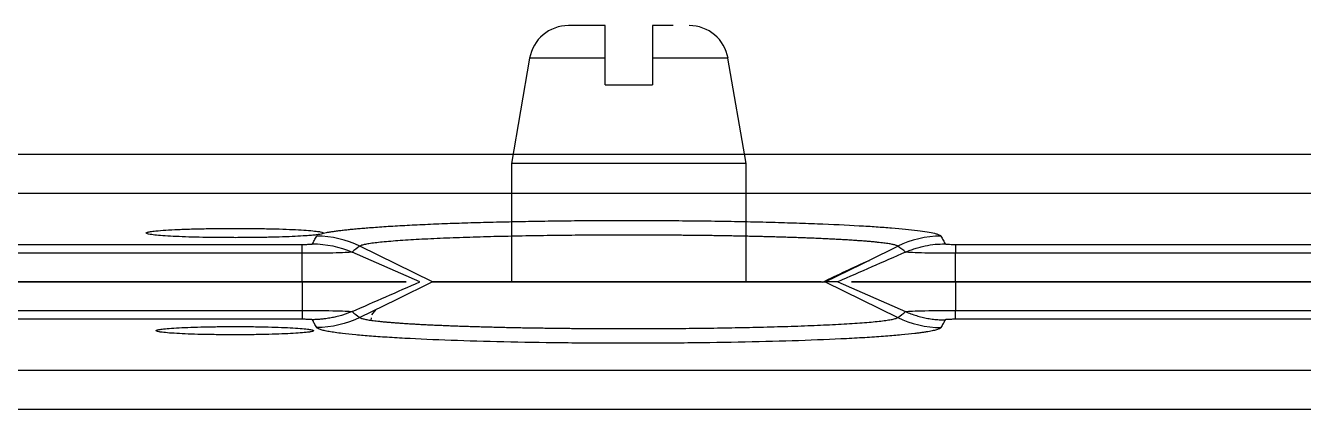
# Model space of a CAD drawing. Header units: millimetres. Extents: x 620 to 19791, y 2539 to 6969.
# Drawn here: x 17686.65 to 17719.08, y 4470.83 to 4480.56 of the extents above; entities that cross this region are included whole.
import ezdxf

# ---------------------------------------------------------------- set-up
doc = ezdxf.new("R2010")
doc.units = ezdxf.units.MM

# ---------------------------------------------------------------- blocks, each defined once
blk = doc.blocks.new('tgd')
at = {"color": 7, "linetype": 'Continuous', "lineweight": 25}
for p, q in [((18364.961, 5057.275), (18364.503, 5054.606)), ((18366.878, 5056.606), (18366.878, 5057.275)), ((18368.078, 5057.275), (18368.078, 5056.606)), ((18370.453, 5054.606), (18369.995, 5057.275)), ((18366.878, 5056.606), (18368.078, 5056.606)), ((18364.503, 5054.606), (18364.503, 5051.606)), ((18370.453, 5054.606), (18364.503, 5054.606)), ((18370.453, 5051.606), (18370.453, 5054.606)), ((18315.619, 5051.606), (18359.185, 5051.606)), ((18359.185, 5051.606), (18359.185, 5050.881)), ((18372.459, 5051.606), (18374.303, 5050.701)), ((18372.782, 5051.606), (18374.503, 5050.851)), ((18375.771, 5051.606), (18375.771, 5050.881)), ((18375.771, 5051.606), (18419.337, 5051.606)), ((18315.619, 5050.881), (18359.185, 5050.881)), ((18361.06, 5050.901), (18360.943, 5050.766)), ((18375.771, 5050.656), (18375.771, 5050.881)), ((18375.771, 5050.881), (18419.337, 5050.881)), ((18359.185, 5050.656), (18315.619, 5050.656)), ((18360.935, 5050.693), (18360.928, 5050.624)), ((18419.347, 5050.656), (18375.771, 5050.656)), ((18316.074, 5049.369), (18418.882, 5049.369)), ((18416.891, 5048.37), (18318.065, 5048.37)), ((18318.065, 4717.341), (18416.891, 4717.341)), ((18418.882, 4716.343), (18316.074, 4716.343)), ((18315.619, 4715.056), (18359.185, 4715.056)), ((18362.174, 4714.106), (18360.453, 4714.86)), ((18362.497, 4714.106), (18360.653, 4715.01)), ((18375.771, 4715.056), (18419.337, 4715.056)), ((18359.185, 4714.831), (18315.619, 4714.831)), ((18359.185, 4714.106), (18359.185, 4714.831)), ((18375.771, 4714.106), (18375.771, 4714.831)), ((18419.337, 4714.831), (18375.771, 4714.831)), ((18359.185, 4714.106), (18315.619, 4714.106)), ((18372.782, 4714.106), (18372.459, 4714.106)), ((18419.337, 4714.106), (18375.771, 4714.106))]:
    blk.add_line(p, q, dxfattribs=at)
at = {"color": 8, "linetype": 'Continuous', "lineweight": 25}
for p, q in [((18366.878, 5057.275), (18364.961, 5057.275)), ((18369.995, 5057.275), (18368.078, 5057.275)), ((18373.569, 4714.65), (18374.303, 4715.01))]:
    blk.add_line(p, q, dxfattribs=at)
at = {"color": 7, "linetype": 'Continuous', "lineweight": 25, "flags": 128}
for points in [[(18362.497, 5051.606), (18361.575, 5051.153), (18360.653, 5050.701)], [(18372.459, 4714.106), (18373.381, 4714.558), (18373.569, 4714.65)]]:
    blk.add_lwpolyline(points, dxfattribs=at)
at = {"color": 7, "linetype": 'Continuous', "lineweight": 25}
for centre, start, end in [((18365.946, 5057.106), 90, 170.2724), ((18369.01, 5057.106), 9.7276, 90)]:
    blk.add_arc(centre, 1, start, end, dxfattribs=at)
for points, knots in [([(18366.878, 5058.106), (18366.747, 5058.106), (18366.479, 5058.106), (18366.177, 5058.106), (18365.978, 5058.106), (18365.957, 5058.106), (18365.946, 5058.106)], [0, 0, 0, 0, 0.244465, 0.5, 0.755535, 1, 1, 1, 1]), ([(18366.878, 5057.275), (18366.878, 5057.382), (18366.878, 5057.595), (18366.878, 5057.856), (18366.878, 5058.038), (18366.878, 5058.101), (18366.878, 5058.105), (18366.878, 5058.106)], [0, 0, 0, 0, 0.229567, 0.459025, 0.691715, 0.932795, 1, 1, 1, 1]), ([(18368.602, 5058.106), (18368.554, 5058.106), (18368.413, 5058.106), (18368.211, 5058.106), (18368.078, 5058.106)], [0, 0, 0, 0, 0.3403239, 1, 1, 1, 1]), ([(18368.078, 5058.106), (18368.078, 5058.094), (18368.078, 5058.071), (18368.078, 5057.882), (18368.078, 5057.609), (18368.078, 5057.385), (18368.078, 5057.275)], [0, 0, 0, 0, 0.2593212, 0.5192836, 0.7631342, 1, 1, 1, 1]), ([(18359.185, 5051.606), (18359.553, 5051.606), (18360.296, 5051.606), (18361.262, 5051.606), (18361.643, 5051.606), (18361.824, 5051.606)], [0, 0, 0, 0, 0.340806, 0.687639, 1, 1, 1, 1]), ([(18360.453, 5050.851), (18360.453, 5050.851), (18360.453, 5050.851), (18360.453, 5050.851), (18361.026, 5051.103), (18361.6, 5051.354), (18362.174, 5051.606)], [0.163738, 0.163738, 0.163738, 0.163738, 0.1637428, 0.1637428, 0.1637428, 0.8362552, 0.8362552, 0.8362552, 0.8362552]), ([(18362.497, 5051.606), (18362.505, 5051.606), (18362.521, 5051.606), (18362.558, 5051.606), (18362.605, 5051.606), (18362.663, 5051.606), (18362.731, 5051.606), (18362.81, 5051.606), (18362.9, 5051.606), (18363.098, 5051.606), (18363.466, 5051.606), (18364.095, 5051.606), (18364.836, 5051.606), (18365.667, 5051.606), (18366.557, 5051.606), (18367.478, 5051.606), (18368.399, 5051.606), (18369.289, 5051.606), (18370.12, 5051.606), (18370.861, 5051.606), (18371.49, 5051.606), (18371.882, 5051.606), (18372.114, 5051.606), (18372.242, 5051.606), (18372.343, 5051.606), (18372.418, 5051.606), (18372.445, 5051.606), (18372.459, 5051.606)], [0, 0, 0, 0, 0.01591, 0.031713, 0.047441, 0.063132, 0.078819, 0.094538, 0.110325, 0.126213, 0.189033, 0.251474, 0.313626, 0.375905, 0.437978, 0.500008, 0.562038, 0.624112, 0.686355, 0.748542, 0.810947, 0.873803, 0.89916, 0.924314, 0.949409, 0.97459, 1, 1, 1, 1]), ([(18373.132, 5051.606), (18373.321, 5051.606), (18373.712, 5051.606), (18374.681, 5051.606), (18375.413, 5051.606), (18375.771, 5051.606)], [0, 0, 0, 0, 0.3214112, 0.6681542, 1, 1, 1, 1]), ([(18359.185, 5050.881), (18359.503, 5050.881), (18359.821, 5050.878), (18360.285, 5050.867), (18360.431, 5050.859), (18360.453, 5050.851)], [0, 0, 0, 0, 0.5, 0.5, 1, 1, 1, 1]), ([(18374.503, 5050.851), (18374.525, 5050.859), (18374.671, 5050.867), (18375.135, 5050.878), (18375.453, 5050.881), (18375.771, 5050.881)], [0, 0, 0, 0, 0.5, 0.5, 1, 1, 1, 1]), ([(18359.451, 5050.642), (18359.451, 5050.642), (18359.449, 5050.644), (18359.435, 5050.647), (18359.413, 5050.649), (18359.371, 5050.652), (18359.31, 5050.654), (18359.239, 5050.656), (18359.203, 5050.656), (18359.185, 5050.656)], [0, 0, 0, 0, 0.1078081, 0.2219044, 0.3504548, 0.4743438, 0.7426821, 0.8725613, 1, 1, 1, 1]), ([(18360.453, 5050.851), (18360.424, 5050.84), (18360.367, 5050.816), (18360.278, 5050.784), (18360.17, 5050.749), (18360.053, 5050.719), (18359.921, 5050.691), (18359.8, 5050.672), (18359.681, 5050.658), (18359.567, 5050.649), (18359.491, 5050.646), (18359.451, 5050.644)], [0, 0, 0, 0, 0.0888479, 0.1805235, 0.275427, 0.4199697, 0.5335283, 0.6673635, 0.7771577, 0.8839463, 1, 1, 1, 1]), ([(18359.556, 5050.446), (18359.536, 5050.479), (18359.498, 5050.544), (18359.467, 5050.61), (18359.451, 5050.642)], [0, 0, 0, 0, 0.510444, 1, 1, 1, 1]), ([(18360.653, 5050.701), (18360.658, 5050.697), (18360.669, 5050.69), (18360.696, 5050.68), (18360.731, 5050.669), (18360.775, 5050.659), (18360.827, 5050.648), (18360.887, 5050.638), (18360.954, 5050.628), (18361.028, 5050.619), (18361.109, 5050.609), (18361.196, 5050.6), (18361.29, 5050.591), (18361.39, 5050.582), (18361.496, 5050.573), (18361.607, 5050.565), (18361.723, 5050.557), (18361.844, 5050.549), (18361.97, 5050.541), (18362.099, 5050.534), (18362.233, 5050.526), (18362.37, 5050.519), (18362.511, 5050.513), (18362.655, 5050.506), (18362.801, 5050.5), (18362.951, 5050.494), (18363.102, 5050.489), (18363.256, 5050.483), (18363.412, 5050.478), (18363.569, 5050.473), (18363.728, 5050.468), (18363.888, 5050.464), (18364.048, 5050.46), (18364.21, 5050.456), (18364.372, 5050.452), (18364.534, 5050.449), (18364.697, 5050.445), (18364.859, 5050.442), (18365.021, 5050.44), (18365.183, 5050.437), (18365.345, 5050.435), (18365.506, 5050.432), (18365.666, 5050.43), (18365.824, 5050.429), (18365.982, 5050.427), (18366.139, 5050.425), (18366.294, 5050.424), (18366.448, 5050.423), (18366.601, 5050.422), (18366.751, 5050.421), (18366.9, 5050.421), (18367.047, 5050.42), (18367.193, 5050.42), (18367.336, 5050.42), (18367.54, 5050.42), (18367.808, 5050.42), (18368.144, 5050.421), (18368.487, 5050.423), (18368.837, 5050.426), (18369.191, 5050.429), (18369.55, 5050.434), (18369.911, 5050.439), (18370.273, 5050.446), (18370.633, 5050.453), (18370.991, 5050.462), (18371.343, 5050.472), (18371.689, 5050.483), (18372.024, 5050.495), (18372.348, 5050.508), (18372.656, 5050.523), (18372.948, 5050.538), (18373.219, 5050.555), (18373.467, 5050.573), (18373.689, 5050.592), (18373.882, 5050.612), (18374.044, 5050.633), (18374.17, 5050.655), (18374.262, 5050.678), (18374.29, 5050.693), (18374.303, 5050.701)], [0, 0, 0, 0, 0.012025, 0.023957, 0.03579, 0.047522, 0.059152, 0.070683, 0.082114, 0.093445, 0.104674, 0.115804, 0.126834, 0.137764, 0.148595, 0.159327, 0.169959, 0.180493, 0.190928, 0.201261, 0.211495, 0.221631, 0.231667, 0.241605, 0.251444, 0.261182, 0.270821, 0.280361, 0.289801, 0.299141, 0.308381, 0.317521, 0.326562, 0.335503, 0.344344, 0.353085, 0.361725, 0.370266, 0.378705, 0.387045, 0.395284, 0.403422, 0.41146, 0.419396, 0.427232, 0.434968, 0.442602, 0.450135, 0.457567, 0.464898, 0.472128, 0.479257, 0.486285, 0.493211, 0.500036, 0.51585, 0.532106, 0.548801, 0.565937, 0.583511, 0.601524, 0.619974, 0.638861, 0.658184, 0.677943, 0.698136, 0.718762, 0.739822, 0.761314, 0.783238, 0.805594, 0.828382, 0.851601, 0.875253, 0.899338, 0.923858, 0.948814, 0.974211, 1, 1, 1, 1]), ([(18374.503, 5050.851), (18374.548, 5050.832), (18374.638, 5050.794), (18374.778, 5050.748), (18374.92, 5050.709), (18375.065, 5050.679), (18375.211, 5050.657), (18375.357, 5050.644), (18375.455, 5050.642), (18375.504, 5050.642)], [0, 0, 0, 0, 0.141921, 0.284548, 0.427649, 0.570985, 0.714314, 0.857398, 1, 1, 1, 1]), ([(18375.504, 5050.642), (18375.489, 5050.61), (18375.458, 5050.544), (18375.419, 5050.479), (18375.4, 5050.446)], [0, 0, 0, 0, 0.489877, 1, 1, 1, 1]), ([(18375.771, 5050.656), (18375.754, 5050.656), (18375.72, 5050.656), (18375.671, 5050.655), (18375.626, 5050.654), (18375.585, 5050.652), (18375.551, 5050.65), (18375.524, 5050.647), (18375.506, 5050.645), (18375.505, 5050.643), (18375.504, 5050.642)], [0, 0, 0, 0, 0.121929, 0.239706, 0.358033, 0.481549, 0.603716, 0.727855, 0.862238, 1, 1, 1, 1]), ([(18355.478, 5050.367), (18355.479, 5050.37), (18355.48, 5050.374), (18355.494, 5050.381), (18355.515, 5050.388), (18355.545, 5050.395), (18355.583, 5050.401), (18355.661, 5050.412), (18355.805, 5050.426), (18356.054, 5050.442), (18356.355, 5050.455), (18356.701, 5050.464), (18357.077, 5050.471), (18357.47, 5050.473), (18357.862, 5050.471), (18358.24, 5050.465), (18358.589, 5050.455), (18358.894, 5050.442), (18359.146, 5050.426), (18359.314, 5050.41), (18359.415, 5050.395), (18359.468, 5050.381), (18359.475, 5050.372), (18359.478, 5050.367)], [0, 0, 0, 0, 0.0213462, 0.0424102, 0.0632826, 0.0840565, 0.1048264, 0.1256868, 0.1880003, 0.2500885, 0.3118547, 0.3739105, 0.4364097, 0.4987561, 0.56095, 0.6235213, 0.6858817, 0.7479967, 0.8106315, 0.8737037, 0.9154607, 0.9573041, 1, 1, 1, 1]), ([(18359.478, 5050.367), (18359.477, 5050.365), (18359.475, 5050.36), (18359.462, 5050.353), (18359.441, 5050.347), (18359.411, 5050.34), (18359.373, 5050.333), (18359.295, 5050.323), (18359.151, 5050.309), (18358.902, 5050.293), (18358.601, 5050.28), (18358.255, 5050.27), (18357.878, 5050.264), (18357.486, 5050.262), (18357.094, 5050.264), (18356.716, 5050.27), (18356.367, 5050.279), (18356.062, 5050.292), (18355.81, 5050.308), (18355.642, 5050.324), (18355.541, 5050.34), (18355.488, 5050.353), (18355.481, 5050.363), (18355.478, 5050.367)], [0, 0, 0, 0, 0.021346, 0.04241, 0.063283, 0.084056, 0.104826, 0.125687, 0.188, 0.250088, 0.311855, 0.37391, 0.43641, 0.498756, 0.56095, 0.623521, 0.685882, 0.747997, 0.810632, 0.873704, 0.915461, 0.957304, 1, 1, 1, 1]), ([(18375.4, 5050.446), (18375.395, 5050.441), (18375.387, 5050.432), (18375.363, 5050.417), (18375.33, 5050.403), (18375.288, 5050.389), (18375.237, 5050.375), (18375.176, 5050.362), (18375.107, 5050.348), (18375.028, 5050.335), (18374.94, 5050.321), (18374.842, 5050.308), (18374.673, 5050.287), (18374.407, 5050.259), (18374.003, 5050.225), (18373.537, 5050.193), (18372.832, 5050.154), (18371.821, 5050.112), (18370.455, 5050.075), (18368.984, 5050.053), (18367.459, 5050.045), (18365.932, 5050.053), (18364.46, 5050.076), (18363.099, 5050.113), (18362.095, 5050.155), (18361.398, 5050.195), (18360.937, 5050.226), (18360.536, 5050.26), (18360.239, 5050.291), (18360.022, 5050.32), (18359.866, 5050.344), (18359.742, 5050.369), (18359.648, 5050.394), (18359.583, 5050.42), (18359.565, 5050.437), (18359.556, 5050.446)], [0, 0, 0, 0, 0.011264, 0.022472, 0.033637, 0.044773, 0.055893, 0.067011, 0.07814, 0.089294, 0.100487, 0.111731, 0.12304, 0.154298, 0.185461, 0.21707, 0.248645, 0.312499, 0.37544, 0.437876, 0.500787, 0.563732, 0.626429, 0.689425, 0.752866, 0.784285, 0.815755, 0.846801, 0.878018, 0.898519, 0.918843, 0.939072, 0.959287, 0.97957, 1, 1, 1, 1]), ([(18359.729, 4715.344), (18359.754, 4715.349), (18359.804, 4715.358), (18359.89, 4715.373), (18359.985, 4715.387), (18360.088, 4715.401), (18360.2, 4715.415), (18360.321, 4715.429), (18360.45, 4715.442), (18360.588, 4715.455), (18360.735, 4715.468), (18360.969, 4715.487), (18361.308, 4715.511), (18361.783, 4715.539), (18362.303, 4715.565), (18362.867, 4715.588), (18363.472, 4715.608), (18364.108, 4715.625), (18364.765, 4715.639), (18365.427, 4715.65), (18366.096, 4715.659), (18366.785, 4715.663), (18367.509, 4715.664), (18368.266, 4715.662), (18369.021, 4715.656), (18369.738, 4715.648), (18370.41, 4715.636), (18371.048, 4715.62), (18371.669, 4715.602), (18372.455, 4715.573), (18373.17, 4715.541), (18373.768, 4715.504), (18374.295, 4715.464), (18374.728, 4715.42), (18375.06, 4715.373), (18375.224, 4715.341), (18375.321, 4715.314), (18375.377, 4715.29), (18375.392, 4715.274), (18375.4, 4715.266)], [0, 0, 0, 0, 0.01287, 0.025647, 0.038346, 0.05098, 0.063564, 0.076115, 0.088646, 0.101172, 0.11371, 0.126274, 0.157703, 0.188933, 0.220406, 0.251717, 0.282921, 0.314931, 0.345821, 0.37648, 0.406536, 0.43606, 0.467842, 0.501769, 0.535911, 0.568029, 0.598459, 0.629182, 0.660396, 0.692874, 0.755145, 0.784422, 0.814285, 0.876914, 0.908698, 0.939345, 0.95926, 0.979454, 1, 1, 1, 1]), ([(18355.228, 4715.344), (18355.229, 4715.347), (18355.231, 4715.353), (18355.248, 4715.361), (18355.276, 4715.369), (18355.315, 4715.377), (18355.365, 4715.385), (18355.463, 4715.398), (18355.643, 4715.414), (18355.95, 4715.432), (18356.322, 4715.446), (18356.745, 4715.456), (18357.184, 4715.462), (18357.619, 4715.463), (18358.036, 4715.459), (18358.427, 4715.452), (18358.789, 4715.441), (18359.102, 4715.427), (18359.361, 4715.41), (18359.541, 4715.392), (18359.654, 4715.376), (18359.718, 4715.36), (18359.725, 4715.349), (18359.729, 4715.344)], [0, 0, 0, 0, 0.022689, 0.045136, 0.067454, 0.089758, 0.112162, 0.134781, 0.199465, 0.263999, 0.329012, 0.394905, 0.458749, 0.519794, 0.577826, 0.637055, 0.695343, 0.75315, 0.811501, 0.869583, 0.913023, 0.956228, 1, 1, 1, 1]), ([(18359.635, 4715.311), (18359.622, 4715.308), (18359.595, 4715.304), (18359.545, 4715.297), (18359.489, 4715.291), (18359.425, 4715.285), (18359.354, 4715.279), (18359.225, 4715.269), (18359.015, 4715.257), (18358.696, 4715.244), (18358.339, 4715.235), (18357.954, 4715.228), (18357.554, 4715.226), (18357.152, 4715.227), (18356.76, 4715.232), (18356.391, 4715.24), (18356.056, 4715.252), (18355.767, 4715.267), (18355.531, 4715.284), (18355.377, 4715.301), (18355.286, 4715.316), (18355.237, 4715.33), (18355.231, 4715.34), (18355.228, 4715.344)], [0, 0, 0, 0, 0.020988, 0.041834, 0.062613, 0.083398, 0.104265, 0.125288, 0.187795, 0.250352, 0.312814, 0.375289, 0.437703, 0.500185, 0.562582, 0.625065, 0.687498, 0.749989, 0.812453, 0.874928, 0.91672, 0.958212, 1, 1, 1, 1]), ([(18359.452, 4715.07), (18359.467, 4715.102), (18359.498, 4715.167), (18359.537, 4715.232), (18359.556, 4715.266)], [0, 0, 0, 0, 0.489933, 1, 1, 1, 1]), ([(18374.303, 4715.01), (18374.298, 4715.014), (18374.288, 4715.021), (18374.262, 4715.031), (18374.229, 4715.041), (18374.188, 4715.051), (18374.14, 4715.061), (18374.084, 4715.071), (18374.022, 4715.08), (18373.952, 4715.09), (18373.876, 4715.099), (18373.794, 4715.108), (18373.706, 4715.117), (18373.611, 4715.126), (18373.511, 4715.134), (18373.406, 4715.142), (18373.296, 4715.15), (18373.18, 4715.158), (18373.061, 4715.166), (18372.936, 4715.173), (18372.808, 4715.18), (18372.676, 4715.187), (18372.54, 4715.194), (18372.4, 4715.201), (18372.258, 4715.207), (18372.112, 4715.213), (18371.964, 4715.219), (18371.813, 4715.224), (18371.66, 4715.23), (18371.505, 4715.235), (18371.348, 4715.239), (18371.189, 4715.244), (18371.029, 4715.248), (18370.868, 4715.253), (18370.706, 4715.256), (18370.542, 4715.26), (18370.378, 4715.264), (18370.214, 4715.267), (18370.049, 4715.27), (18369.884, 4715.273), (18369.719, 4715.275), (18369.554, 4715.278), (18369.389, 4715.28), (18369.224, 4715.282), (18369.061, 4715.284), (18368.897, 4715.285), (18368.735, 4715.287), (18368.574, 4715.288), (18368.413, 4715.289), (18368.254, 4715.29), (18368.096, 4715.29), (18367.94, 4715.291), (18367.784, 4715.291), (18367.631, 4715.292), (18367.419, 4715.292), (18367.147, 4715.291), (18366.811, 4715.29), (18366.467, 4715.289), (18366.117, 4715.286), (18365.762, 4715.282), (18365.404, 4715.278), (18365.042, 4715.272), (18364.681, 4715.266), (18364.32, 4715.258), (18363.962, 4715.25), (18363.61, 4715.24), (18363.265, 4715.229), (18362.929, 4715.217), (18362.606, 4715.203), (18362.297, 4715.189), (18362.006, 4715.173), (18361.736, 4715.156), (18361.488, 4715.138), (18361.266, 4715.119), (18361.073, 4715.099), (18360.912, 4715.078), (18360.785, 4715.056), (18360.693, 4715.033), (18360.666, 4715.018), (18360.653, 4715.01)], [0, 0, 0, 0, 0.011507, 0.02294, 0.034296, 0.045568, 0.056759, 0.067869, 0.078899, 0.089849, 0.100718, 0.111507, 0.122217, 0.132847, 0.143397, 0.153868, 0.164259, 0.174571, 0.184803, 0.194956, 0.20503, 0.215024, 0.224939, 0.234775, 0.244531, 0.254208, 0.263806, 0.273324, 0.282762, 0.292121, 0.3014, 0.3106, 0.31972, 0.32876, 0.33772, 0.3466, 0.3554, 0.36412, 0.372759, 0.381319, 0.389798, 0.398197, 0.406515, 0.414753, 0.42291, 0.430986, 0.438982, 0.446897, 0.454731, 0.462484, 0.470156, 0.477747, 0.485257, 0.492686, 0.500034, 0.515874, 0.532153, 0.54887, 0.566024, 0.583616, 0.601643, 0.620107, 0.639005, 0.658337, 0.678102, 0.698299, 0.718926, 0.739986, 0.761476, 0.783396, 0.805742, 0.828521, 0.851728, 0.875366, 0.899433, 0.923937, 0.948873, 0.974239, 1, 1, 1, 1]), ([(18375.4, 4715.266), (18375.419, 4715.232), (18375.458, 4715.167), (18375.489, 4715.102), (18375.504, 4715.07)], [0, 0, 0, 0, 0.509926, 1, 1, 1, 1]), ([(18359.185, 4715.056), (18359.202, 4715.056), (18359.236, 4715.056), (18359.285, 4715.056), (18359.33, 4715.058), (18359.37, 4715.059), (18359.405, 4715.061), (18359.431, 4715.064), (18359.45, 4715.067), (18359.451, 4715.069), (18359.452, 4715.07)], [0, 0, 0, 0, 0.1217235, 0.2393269, 0.3574822, 0.4807989, 0.6028734, 0.7270325, 0.8618761, 1, 1, 1, 1]), ([(18360.453, 4714.86), (18360.431, 4714.853), (18360.285, 4714.845), (18359.821, 4714.834), (18359.503, 4714.831), (18359.185, 4714.831)], [0, 0, 0, 0, 0.5, 0.5, 1, 1, 1, 1]), ([(18374.503, 4714.86), (18374.503, 4714.86), (18374.503, 4714.86), (18374.503, 4714.86), (18373.93, 4714.609), (18373.356, 4714.357), (18372.782, 4714.106)], [0.1637377, 0.1637377, 0.1637377, 0.1637377, 0.1637423, 0.1637423, 0.1637423, 0.8362557, 0.8362557, 0.8362557, 0.8362557]), ([(18374.503, 4714.86), (18374.542, 4714.877), (18374.621, 4714.91), (18374.743, 4714.952), (18374.87, 4714.989), (18375.04, 4715.029), (18375.252, 4715.063), (18375.421, 4715.067), (18375.504, 4715.07)], [0, 0, 0, 0, 0.123463, 0.249049, 0.376608, 0.505974, 0.758274, 1, 1, 1, 1]), ([(18375.771, 4714.831), (18375.453, 4714.831), (18375.135, 4714.834), (18374.671, 4714.845), (18374.525, 4714.853), (18374.503, 4714.86)], [0, 0, 0, 0, 0.5, 0.5, 1, 1, 1, 1]), ([(18375.504, 4715.07), (18375.505, 4715.069), (18375.506, 4715.067), (18375.519, 4715.065), (18375.543, 4715.062), (18375.586, 4715.059), (18375.66, 4715.056), (18375.734, 4715.056), (18375.771, 4715.056)], [0, 0, 0, 0, 0.12236, 0.240823, 0.360129, 0.484925, 0.742368, 1, 1, 1, 1]), ([(18372.394, 4714.1), (18372.594, 4714.195), (18372.996, 4714.386), (18373.387, 4714.563), (18373.583, 4714.651)], [0, 0, 0, 0, 0.499398, 1, 1, 1, 1]), ([(18361.824, 4714.106), (18361.635, 4714.106), (18361.244, 4714.106), (18360.275, 4714.106), (18359.543, 4714.106), (18359.185, 4714.106)], [0, 0, 0, 0, 0.321413, 0.668155, 1, 1, 1, 1]), ([(18372.358, 4714.106), (18372.256, 4714.106), (18372.028, 4714.106), (18370.909, 4714.106), (18369.324, 4714.106), (18367.478, 4714.106), (18365.633, 4714.106), (18364.042, 4714.106), (18362.864, 4714.106), (18362.62, 4714.106), (18362.497, 4714.106)], [0, 0, 0, 0, 0.103469, 0.232009, 0.359703, 0.487072, 0.614441, 0.742135, 0.870675, 1, 1, 1, 1]), ([(18375.771, 4714.106), (18375.403, 4714.106), (18374.66, 4714.106), (18373.694, 4714.106), (18373.313, 4714.106), (18373.132, 4714.106)], [0, 0, 0, 0, 0.340801, 0.687637, 1, 1, 1, 1])]:
    blk.add_open_spline(points, degree=3, knots=knots, dxfattribs=at)
for points in [[(18359.185, 5050.881), (18359.185, 5050.749), (18359.185, 5050.672), (18359.185, 5050.656)], [(18360.653, 5050.701), (18360.316, 5050.536), (18359.931, 5050.447), (18359.556, 5050.446)], [(18360.453, 5050.851), (18360.515, 5050.801), (18360.582, 5050.751), (18360.653, 5050.701)], [(18374.303, 5050.701), (18374.374, 5050.751), (18374.44, 5050.801), (18374.503, 5050.851)], [(18374.303, 5050.701), (18374.639, 5050.536), (18375.023, 5050.447), (18375.4, 5050.446)], [(18360.653, 4715.01), (18360.317, 4715.175), (18359.933, 4715.265), (18359.556, 4715.266)], [(18359.723, 4715.336), (18359.712, 4715.328), (18359.682, 4715.319), (18359.635, 4715.311)], [(18359.728, 4715.344), (18359.728, 4715.341), (18359.726, 4715.339), (18359.723, 4715.336)], [(18375.4, 4715.266), (18375.023, 4715.265), (18374.639, 4715.175), (18374.303, 4715.01)], [(18359.185, 4714.831), (18359.185, 4714.962), (18359.185, 4715.039), (18359.185, 4715.056)], [(18359.452, 4715.07), (18359.792, 4715.07), (18360.14, 4714.997), (18360.453, 4714.861)], [(18360.653, 4715.01), (18360.582, 4714.961), (18360.515, 4714.911), (18360.453, 4714.861)], [(18374.503, 4714.86), (18374.44, 4714.91), (18374.374, 4714.96), (18374.303, 4715.01)], [(18375.771, 4715.056), (18375.771, 4715.039), (18375.771, 4714.962), (18375.771, 4714.831)]]:
    blk.add_open_spline(points, degree=3, dxfattribs=at)
blk = doc.blocks.new('*U206')
blk.add_blockref('tgd', (-18292.478, -4886.103))
blk = doc.blocks.new('*U207')
at = {"color": 0, "linetype": 'ByBlock', "lineweight": -2, "transparency": 16777216}
for p in [(0, 675), (0, 337.5)]:
    blk.add_blockref('*U206', p, dxfattribs=at)

msp = doc.modelspace()

# ---------------------------------------------------------------- block references
msp.add_blockref('*U207', (17626.96016, 3971.06063))

doc.saveas('drawing.dxf')
